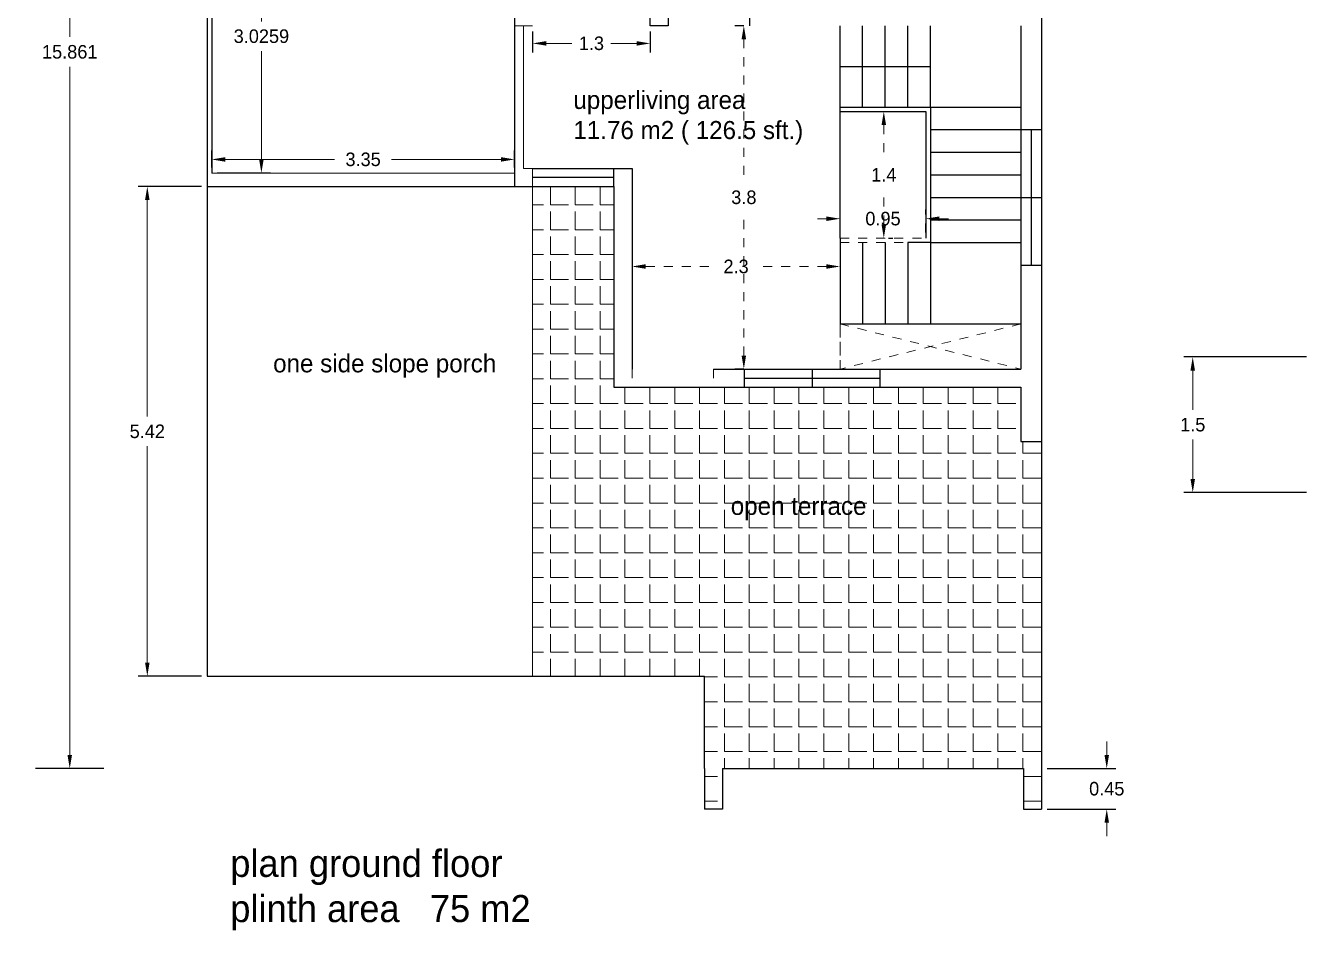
# Model space of a CAD drawing. Header units: inches. Extents: x -100 to 1476, y -184 to 112.
# Drawn here: x -47.19 to -32.96, y 20.16 to 30.17 of the extents above; entities that cross this region are included whole.
import ezdxf

# ---------------------------------------------------------------- set-up
doc = ezdxf.new("R2010")
doc.units = ezdxf.units.IN
doc.header["$MEASUREMENT"] = 0
doc.header["$PDMODE"] = 66
doc.linetypes.add('ACAD_ISO02W100', pattern=[15, 12, -3])
doc.dimstyles.get("Standard").update_dxf_attribs({"dimtxt": 0.15, "dimasz": 0.15, "dimexe": 0.1, "dimexo": 0.0625, "dimgap": 0.09, "dimtad": 0, "dimtih": 1, "dimtoh": 1, "dimdec": 4, "dimdsep": 46, "dimtxsty": 'Standard', "dimcen": 0.09, "dimadec": 0, "dimazin": 0, "dimtfac": 1, "dimtdec": 4, "dimtofl": 0, "dimtmove": 0, "dimatfit": 3, "dimfxl": 0, "dimtolj": 1, "dimtzin": 0, "dimlwd": 15, "dimarcsym": 0})

# ---------------------------------------------------------------- blocks, each defined once
blk = doc.blocks.new('*D258')
at = {"color": 0, "lineweight": -2, "transparency": 16777216}
for p, q in [((-47.125, 37.808), (-46.601, 37.808)), ((-46.764, 21.947), (-46.801, 21.947))]:
    blk.add_line(p, q, dxfattribs=at)
at = {"color": 0, "lineweight": 15, "transparency": 16777216}
for p, q in [((-46.701, 37.658), (-46.701, 30.042)), ((-46.701, 22.097), (-46.701, 29.712))]:
    blk.add_line(p, q, dxfattribs=at)
at = {"color": 0, "lineweight": 18, "transparency": 16777216}
for points in [[(-46.726, 37.658), (-46.676, 37.658), (-46.701, 37.808)], [(-46.726, 22.097), (-46.676, 22.097), (-46.701, 21.947)]]:
    blk.add_solid(points, dxfattribs=at)
at = {"layer": 'Defpoints', "color": 0, "lineweight": 18, "transparency": 16777216}
for p in [(-47.188, 37.808), (-46.701, 21.947), (-46.701, 21.947)]:
    blk.add_point(p, dxfattribs=at)
at = {"color": 0, "transparency": 16777216, "insert": (-46.701, 29.877), "char_height": 0.15, "attachment_point": 5}
blk.add_mtext('\\A1;15.861', dxfattribs=at)
blk = doc.blocks.new('*D262')
at = {"color": 0, "lineweight": -2, "transparency": 16777216}
for p, q in [((-45.244, 28.387), (-45.943, 28.387)), ((-45.244, 22.967), (-45.943, 22.967))]:
    blk.add_line(p, q, dxfattribs=at)
at = {"color": 0, "lineweight": 15, "transparency": 16777216}
for p, q in [((-45.843, 28.237), (-45.843, 25.842)), ((-45.843, 23.117), (-45.843, 25.512))]:
    blk.add_line(p, q, dxfattribs=at)
at = {"color": 0, "lineweight": 18, "transparency": 16777216}
for points in [[(-45.868, 28.237), (-45.818, 28.237), (-45.843, 28.387)], [(-45.868, 23.117), (-45.818, 23.117), (-45.843, 22.967)]]:
    blk.add_solid(points, dxfattribs=at)
at = {"layer": 'Defpoints', "color": 0, "lineweight": 18, "transparency": 16777216}
for p in [(-45.181, 28.387), (-45.843, 22.967), (-45.181, 22.967)]:
    blk.add_point(p, dxfattribs=at)
at = {"color": 0, "transparency": 16777216, "insert": (-45.843, 25.677), "char_height": 0.15, "attachment_point": 5}
blk.add_mtext('\\A1;5.42', dxfattribs=at)
blk = doc.blocks.new('*D263')
at = {"color": 0, "lineweight": 15, "transparency": 16777216}
for p, q in [((-35.231, 22.097), (-35.231, 22.247)), ((-35.231, 21.347), (-35.231, 21.197))]:
    blk.add_line(p, q, dxfattribs=at)
at = {"color": 0, "lineweight": -2, "transparency": 16777216}
for p, q in [((-35.889, 21.947), (-35.131, 21.947)), ((-35.889, 21.497), (-35.131, 21.497))]:
    blk.add_line(p, q, dxfattribs=at)
at = {"color": 0, "lineweight": 18, "transparency": 16777216}
for points in [[(-35.256, 22.097), (-35.206, 22.097), (-35.231, 21.947)], [(-35.256, 21.347), (-35.206, 21.347), (-35.231, 21.497)]]:
    blk.add_solid(points, dxfattribs=at)
at = {"layer": 'Defpoints', "color": 0, "lineweight": 18, "transparency": 16777216}
for p in [(-35.951, 21.947), (-35.951, 21.497), (-35.231, 21.497)]:
    blk.add_point(p, dxfattribs=at)
at = {"color": 0, "transparency": 16777216, "insert": (-35.231, 21.722), "char_height": 0.15, "attachment_point": 5}
blk.add_mtext('\\A1;0.45', dxfattribs=at)
blk = doc.blocks.new('*D286')
at = {"color": 0, "lineweight": -2, "transparency": 16777216}
for p, q in [((-33.02, 26.501), (-34.38, 26.501)), ((-33.02, 25.001), (-34.38, 25.001))]:
    blk.add_line(p, q, dxfattribs=at)
at = {"color": 0, "lineweight": 15, "transparency": 16777216}
for p, q in [((-34.28, 26.351), (-34.28, 25.916)), ((-34.28, 25.151), (-34.28, 25.586))]:
    blk.add_line(p, q, dxfattribs=at)
at = {"color": 0, "lineweight": 18, "transparency": 16777216}
for points in [[(-34.305, 26.351), (-34.255, 26.351), (-34.28, 26.501)], [(-34.305, 25.151), (-34.255, 25.151), (-34.28, 25.001)]]:
    blk.add_solid(points, dxfattribs=at)
at = {"layer": 'Defpoints', "color": 0, "lineweight": 18, "transparency": 16777216}
for p in [(-34.28, 26.501), (-32.958, 26.501), (-32.958, 25.001)]:
    blk.add_point(p, dxfattribs=at)
at = {"color": 0, "transparency": 16777216, "insert": (-34.28, 25.751), "char_height": 0.15, "attachment_point": 5}
blk.add_mtext('\\A1;1.5', dxfattribs=at)
blk = doc.blocks.new('*D291')
at = {"color": 0, "linetype": 'ByBlock', "lineweight": -2, "transparency": 16777216}
for p, q in [((-41.581, 30.104), (-41.581, 29.871)), ((-40.281, 30.104), (-40.281, 29.871))]:
    blk.add_line(p, q, dxfattribs=at)
at = {"color": 0, "linetype": 'ByBlock', "lineweight": 15, "transparency": 16777216}
for p, q in [((-41.431, 29.971), (-41.146, 29.971)), ((-40.431, 29.971), (-40.716, 29.971))]:
    blk.add_line(p, q, dxfattribs=at)
at = {"color": 0, "linetype": 'ByBlock', "lineweight": 18, "transparency": 16777216}
for points in [[(-41.431, 29.996), (-41.431, 29.946), (-41.581, 29.971)], [(-40.431, 29.996), (-40.431, 29.946), (-40.281, 29.971)]]:
    blk.add_solid(points, dxfattribs=at)
at = {"layer": 'Defpoints', "color": 0, "linetype": 'ByBlock', "lineweight": 18, "transparency": 16777216}
for p in [(-41.581, 30.167), (-40.281, 30.167), (-41.581, 29.971)]:
    blk.add_point(p, dxfattribs=at)
at = {"color": 0, "linetype": 'ByBlock', "transparency": 16777216, "insert": (-40.931, 29.971), "char_height": 0.15, "attachment_point": 5}
blk.add_mtext('\\A1;1.3', dxfattribs=at)
blk = doc.blocks.new('*D292')
at = {"color": 0, "linetype": 'ACAD_ISO02W100', "lineweight": -2, "ltscale": 0.0008, "transparency": 16777216}
for p, q in [((-39.244, 30.167), (-39.345, 30.167)), ((-39.244, 26.367), (-39.345, 26.367))]:
    blk.add_line(p, q, dxfattribs=at)
at = {"color": 0, "linetype": 'ACAD_ISO02W100', "lineweight": 15, "ltscale": 0.0008, "transparency": 16777216}
for p, q in [((-39.245, 30.017), (-39.245, 28.432)), ((-39.245, 26.517), (-39.245, 28.102))]:
    blk.add_line(p, q, dxfattribs=at)
at = {"color": 0, "linetype": 'ACAD_ISO02W100', "lineweight": 18, "ltscale": 0.0008, "transparency": 16777216}
for points in [[(-39.27, 30.017), (-39.22, 30.017), (-39.245, 30.167)], [(-39.27, 26.517), (-39.22, 26.517), (-39.245, 26.367)]]:
    blk.add_solid(points, dxfattribs=at)
at = {"layer": 'Defpoints', "color": 0, "linetype": 'ACAD_ISO02W100', "lineweight": 18, "ltscale": 0.0008, "transparency": 16777216}
for p in [(-39.181, 30.167), (-39.245, 26.367), (-39.181, 26.367)]:
    blk.add_point(p, dxfattribs=at)
at = {"color": 0, "linetype": 'ACAD_ISO02W100', "lineweight": 20, "ltscale": 0.0008, "transparency": 16777216, "insert": (-39.245, 28.267), "char_height": 0.15, "attachment_point": 5}
blk.add_mtext('\\A1;3.8', dxfattribs=at)
blk = doc.blocks.new('*D293')
at = {"color": 0, "linetype": 'ACAD_ISO02W100', "lineweight": -2, "ltscale": 0.0008, "transparency": 16777216}
for p, q in [((-40.481, 27.754), (-40.481, 27.402)), ((-38.181, 27.754), (-38.181, 27.402))]:
    blk.add_line(p, q, dxfattribs=at)
at = {"color": 0, "linetype": 'ACAD_ISO02W100', "lineweight": 15, "ltscale": 0.0008, "transparency": 16777216}
for p, q in [((-40.331, 27.502), (-39.571, 27.502)), ((-38.331, 27.502), (-39.091, 27.502))]:
    blk.add_line(p, q, dxfattribs=at)
at = {"color": 0, "linetype": 'ACAD_ISO02W100', "lineweight": 18, "ltscale": 0.0008, "transparency": 16777216}
for points in [[(-40.331, 27.527), (-40.331, 27.477), (-40.481, 27.502)], [(-38.331, 27.527), (-38.331, 27.477), (-38.181, 27.502)]]:
    blk.add_solid(points, dxfattribs=at)
at = {"layer": 'Defpoints', "color": 0, "linetype": 'ACAD_ISO02W100', "lineweight": 18, "ltscale": 0.0008, "transparency": 16777216}
for p in [(-40.481, 27.817), (-38.181, 27.817), (-40.481, 27.502)]:
    blk.add_point(p, dxfattribs=at)
at = {"color": 0, "linetype": 'ACAD_ISO02W100', "lineweight": 20, "ltscale": 0.0008, "transparency": 16777216, "insert": (-39.331, 27.502), "char_height": 0.15, "attachment_point": 5}
blk.add_mtext('\\A1;2.3', dxfattribs=at)
blk = doc.blocks.new('*D294')
at = {"color": 0, "linetype": 'ACAD_ISO02W100', "lineweight": -2, "ltscale": 0.0008, "transparency": 16777216}
for p, q in [((-37.644, 29.217), (-37.597, 29.217)), ((-37.644, 27.817), (-37.597, 27.817))]:
    blk.add_line(p, q, dxfattribs=at)
at = {"color": 0, "linetype": 'ACAD_ISO02W100', "lineweight": 15, "ltscale": 0.0008, "transparency": 16777216}
for p, q in [((-37.697, 29.067), (-37.697, 28.682)), ((-37.697, 27.967), (-37.697, 28.352))]:
    blk.add_line(p, q, dxfattribs=at)
at = {"color": 0, "linetype": 'ACAD_ISO02W100', "lineweight": 18, "ltscale": 0.0008, "transparency": 16777216}
for points in [[(-37.722, 29.067), (-37.672, 29.067), (-37.697, 29.217)], [(-37.722, 27.967), (-37.672, 27.967), (-37.697, 27.817)]]:
    blk.add_solid(points, dxfattribs=at)
at = {"layer": 'Defpoints', "color": 0, "linetype": 'ACAD_ISO02W100', "lineweight": 18, "ltscale": 0.0008, "transparency": 16777216}
for p in [(-37.706, 29.217), (-37.706, 27.817), (-37.697, 27.817)]:
    blk.add_point(p, dxfattribs=at)
at = {"color": 0, "linetype": 'ACAD_ISO02W100', "lineweight": 20, "ltscale": 0.0008, "transparency": 16777216, "insert": (-37.697, 28.517), "char_height": 0.15, "attachment_point": 5}
blk.add_mtext('\\A1;1.4', dxfattribs=at)
blk = doc.blocks.new('*D295')
at = {"color": 0, "linetype": 'ACAD_ISO02W100', "lineweight": -2, "ltscale": 0.0008, "transparency": 16777216}
for p, q in [((-38.181, 27.879), (-38.181, 28.131)), ((-37.231, 27.879), (-37.231, 28.131))]:
    blk.add_line(p, q, dxfattribs=at)
at = {"color": 0, "linetype": 'ACAD_ISO02W100', "lineweight": 15, "ltscale": 0.0008, "transparency": 16777216}
for p, q in [((-38.331, 28.031), (-38.481, 28.031)), ((-37.081, 28.031), (-36.931, 28.031))]:
    blk.add_line(p, q, dxfattribs=at)
at = {"color": 0, "linetype": 'ACAD_ISO02W100', "lineweight": 18, "ltscale": 0.0008, "transparency": 16777216}
for points in [[(-38.331, 28.056), (-38.331, 28.006), (-38.181, 28.031)], [(-37.081, 28.056), (-37.081, 28.006), (-37.231, 28.031)]]:
    blk.add_solid(points, dxfattribs=at)
at = {"layer": 'Defpoints', "color": 0, "linetype": 'ACAD_ISO02W100', "lineweight": 18, "ltscale": 0.0008, "transparency": 16777216}
for p in [(-38.181, 28.031), (-38.181, 27.817), (-37.231, 27.817)]:
    blk.add_point(p, dxfattribs=at)
at = {"color": 0, "linetype": 'ACAD_ISO02W100', "lineweight": 20, "ltscale": 0.0008, "transparency": 16777216, "insert": (-37.706, 28.031), "char_height": 0.15, "attachment_point": 5}
blk.add_mtext('\\A1;0.95', dxfattribs=at)
blk = doc.blocks.new('*D297')
at = {"color": 0, "linetype": 'ByBlock', "lineweight": -2, "ltscale": 0.0008, "transparency": 16777216}
for p, q in [((-45.069, 31.563), (-44.481, 31.563)), ((-45.069, 28.537), (-44.481, 28.537))]:
    blk.add_line(p, q, dxfattribs=at)
at = {"color": 0, "linetype": 'ByBlock', "lineweight": 15, "ltscale": 0.0008, "transparency": 16777216}
for p, q in [((-44.581, 31.413), (-44.581, 30.215)), ((-44.581, 28.687), (-44.581, 29.885))]:
    blk.add_line(p, q, dxfattribs=at)
at = {"color": 0, "linetype": 'ByBlock', "lineweight": 18, "ltscale": 0.0008, "transparency": 16777216}
for points in [[(-44.606, 31.413), (-44.556, 31.413), (-44.581, 31.563)], [(-44.606, 28.687), (-44.556, 28.687), (-44.581, 28.537)]]:
    blk.add_solid(points, dxfattribs=at)
at = {"layer": 'Defpoints', "color": 0, "linetype": 'ByBlock', "lineweight": 18, "ltscale": 0.0008, "transparency": 16777216}
for p in [(-45.131, 31.563), (-45.131, 28.537), (-44.581, 28.537)]:
    blk.add_point(p, dxfattribs=at)
at = {"color": 0, "linetype": 'ByBlock', "lineweight": 18, "ltscale": 0.0008, "transparency": 16777216, "insert": (-44.581, 30.05), "char_height": 0.15, "attachment_point": 5}
blk.add_mtext('\\A1;3.0259', dxfattribs=at)
blk = doc.blocks.new('*D298')
at = {"color": 0, "linetype": 'ByBlock', "lineweight": -2, "ltscale": 0.0008, "transparency": 16777216}
for p, q in [((-45.131, 28.599), (-45.131, 28.787)), ((-41.781, 28.599), (-41.781, 28.787))]:
    blk.add_line(p, q, dxfattribs=at)
at = {"color": 0, "linetype": 'ByBlock', "lineweight": 15, "ltscale": 0.0008, "transparency": 16777216}
for p, q in [((-44.981, 28.687), (-43.771, 28.687)), ((-41.931, 28.687), (-43.141, 28.687))]:
    blk.add_line(p, q, dxfattribs=at)
at = {"color": 0, "linetype": 'ByBlock', "lineweight": 18, "ltscale": 0.0008, "transparency": 16777216}
for points in [[(-44.981, 28.712), (-44.981, 28.662), (-45.131, 28.687)], [(-41.931, 28.712), (-41.931, 28.662), (-41.781, 28.687)]]:
    blk.add_solid(points, dxfattribs=at)
at = {"layer": 'Defpoints', "color": 0, "linetype": 'ByBlock', "lineweight": 18, "ltscale": 0.0008, "transparency": 16777216}
for p in [(-45.131, 28.687), (-45.131, 28.537), (-41.781, 28.537)]:
    blk.add_point(p, dxfattribs=at)
at = {"color": 0, "linetype": 'ByBlock', "lineweight": 18, "ltscale": 0.0008, "transparency": 16777216, "insert": (-43.456, 28.687), "char_height": 0.15, "attachment_point": 5}
blk.add_mtext('\\A1;3.35', dxfattribs=at)

msp = doc.modelspace()

# ---------------------------------------------------------------- hatches: boundary and pattern name
at = {"linetype": 'ByBlock', "lineweight": 18, "ltscale": 0.0008}
h = msp.add_hatch(dxfattribs=at)
h.set_pattern_fill('ANGLE', color=3)
h.set_pattern_definition([(0, (-78.51024, -6.19071), (0, 0.275), [0.2, -0.075]), (90, (-78.51024, -6.19071), (-0.275, 2e-17), [0.2, -0.075])])
h.paths.add_polyline_path([(-35.95117, 25.56671), (-36.18117, 25.56671), (-36.18117, 26.16671), (-38.58117, 26.16671), (-40.68117, 26.16671), (-40.68117, 26.36671), (-40.68117, 28.38671), (-41.58117, 28.38671), (-41.58117, 22.96671), (-39.68117, 22.96671), (-39.68117, 21.94671), (-39.68117, 21.49671), (-39.48117, 21.49671), (-39.48117, 21.94671), (-36.15117, 21.94671), (-36.15117, 21.49671), (-35.95117, 21.49671), (-35.95117, 21.94671)])
h.paths.add_polyline_path([(-39.44962, 24.49183), (-37.77978, 24.49183), (-37.77978, 25.07119), (-39.44962, 25.07119)], flags=24)

# ---------------------------------------------------------------- linework, layer by layer
for p, q in [((-45.18117, 37.80771), (-45.18117, 22.96671)), ((-35.95117, 33.98671), (-35.95117, 21.94671)), ((-41.78117, 31.56262), (-41.78117, 28.38671)), ((-40.28117, 30.16671), (-40.28117, 30.36671)), ((-40.08117, 30.36671), (-40.08117, 30.16671)), ((-39.18117, 30.36671), (-39.18117, 30.16671)), ((-40.08117, 30.16671), (-40.28117, 30.16671)), ((-38.18117, 29.26671), (-38.18117, 30.16671)), ((-37.93117, 29.26671), (-37.93117, 30.16671)), ((-37.68117, 29.26671), (-37.68117, 30.16671)), ((-37.68117, 29.26671), (-37.68117, 30.16671)), ((-37.68117, 29.26671), (-37.68117, 30.16671)), ((-37.43117, 29.26671), (-37.43117, 30.16671)), ((-37.18117, 29.26671), (-37.18117, 30.16671)), ((-36.18117, 30.16671), (-36.18117, 26.36671)), ((-38.18117, 29.71671), (-37.18117, 29.71671)), ((-38.18117, 29.26671), (-36.18117, 29.26671)), ((-38.18117, 29.21671), (-37.23117, 29.21671)), ((-37.18117, 29.01671), (-36.18117, 29.01671)), ((-36.18117, 29.01671), (-35.95117, 29.01671)), ((-36.06617, 29.01671), (-36.06617, 27.51671)), ((-37.18117, 28.76671), (-36.18117, 28.76671)), ((-41.58117, 28.58671), (-40.48117, 28.58671)), ((-40.68117, 28.48671), (-41.58117, 28.48671)), ((-40.68117, 28.58671), (-40.48117, 28.58671)), ((-40.68117, 28.38671), (-40.68117, 28.58671)), ((-40.48117, 28.58671), (-40.48117, 26.36671)), ((-37.18117, 28.51671), (-36.18117, 28.51671)), ((-45.18117, 28.38671), (-40.68117, 28.38671)), ((-40.68117, 28.38671), (-40.68117, 26.36671)), ((-40.68117, 28.38671), (-40.68117, 26.16671)), ((-37.18117, 28.26671), (-36.18117, 28.26671)), ((-36.18117, 28.26671), (-35.95117, 28.26671)), ((-37.18117, 28.01671), (-36.18117, 28.01671)), ((-37.18117, 27.76671), (-36.18117, 27.76671)), ((-36.18117, 27.51671), (-35.95117, 27.51671)), ((-38.18117, 26.86671), (-36.18117, 26.86671)), ((-37.71737, 26.86671), (-36.18117, 26.86671)), ((-40.68117, 26.36671), (-40.68117, 26.16671)), ((-39.58117, 26.36671), (-36.18117, 26.36671)), ((-39.24015, 26.36671), (-39.24015, 26.16671)), ((-38.49015, 26.36671), (-38.49015, 26.16671)), ((-37.74015, 26.36671), (-37.74015, 26.16671)), ((-37.38117, 26.36671), (-37.38117, 26.36671)), ((-39.24015, 26.26671), (-37.74015, 26.26671)), ((-40.68117, 26.16671), (-38.58117, 26.16671)), ((-38.58117, 26.16671), (-36.18117, 26.16671)), ((-37.38117, 26.16671), (-37.38117, 26.16671)), ((-36.18117, 26.16671), (-36.18117, 25.56671)), ((-36.18117, 25.56671), (-35.95117, 25.56671)), ((-45.18117, 22.96671), (-39.68117, 22.96671)), ((-39.68117, 21.94671), (-39.68117, 22.96671)), ((-46.32436, 21.94671), (-47.07852, 21.94671)), ((-39.68117, 21.94671), (-39.68117, 21.49671)), ((-39.48117, 21.94671), (-36.15117, 21.94671)), ((-39.48117, 21.94671), (-39.48117, 21.49671)), ((-36.15117, 21.94671), (-36.15117, 21.49671)), ((-35.95117, 21.94671), (-35.95117, 21.49671)), ((-39.48117, 21.49671), (-39.68117, 21.49671)), ((-36.15117, 21.49671), (-35.95117, 21.49671))]:
    msp.add_line(p, q)
at = {"color": 3, "linetype": 'ByBlock', "ltscale": 0.0008}
for p, q in [((-45.13117, 31.56262), (-45.13117, 28.53671)), ((-38.18117, 29.21671), (-38.18117, 30.16671)), ((-38.18117, 27.81671), (-38.18117, 29.21671))]:
    msp.add_line(p, q, dxfattribs=at)
at = {"color": 3, "linetype": 'ByBlock', "lineweight": 18, "ltscale": 0.0008}
for p, q in [((-41.58117, 30.16671), (-41.78117, 30.16671)), ((-41.68117, 30.16671), (-41.68117, 28.58671)), ((-41.78117, 28.53671), (-45.13117, 28.53671)), ((-41.78117, 28.38671), (-41.78117, 28.53671)), ((-41.58117, 28.58671), (-41.58117, 28.38671)), ((-41.58117, 28.38671), (-41.58117, 22.96671))]:
    msp.add_line(p, q, dxfattribs=at)
at = {"color": 0, "linetype": 'ByBlock'}
for p, q in [((-37.23117, 29.21671), (-37.23117, 27.81671)), ((-37.18117, 29.26671), (-37.18117, 26.86671)), ((-38.18117, 27.81671), (-38.18117, 26.86671)), ((-37.93117, 27.76671), (-37.93117, 26.86671)), ((-37.68117, 27.76671), (-37.68117, 26.86671)), ((-37.43117, 27.76671), (-37.43117, 26.86671)), ((-37.18117, 27.76671), (-37.43117, 27.76671)), ((-37.18117, 27.76671), (-37.18117, 26.86671))]:
    msp.add_line(p, q, dxfattribs=at)
at = {"color": 1, "linetype": 'ACAD_ISO02W100', "lineweight": 20, "ltscale": 0.0008}
for p, q in [((-41.68117, 28.58671), (-40.48117, 28.58671)), ((-40.48117, 26.36671), (-40.48117, 28.58671)), ((-38.18117, 27.81671), (-38.18117, 26.36671)), ((-38.18117, 26.86671), (-36.18117, 26.36671)), ((-36.18117, 26.86671), (-38.18117, 26.36671)), ((-38.18117, 26.36671), (-39.58117, 26.36671))]:
    msp.add_line(p, q, dxfattribs=at)
at = {"color": 0, "linetype": 'ACAD_ISO02W100', "lineweight": 20, "ltscale": 0.0008}
for p, q in [((-38.18117, 27.81671), (-37.23117, 27.81671)), ((-38.18117, 27.76671), (-37.30617, 27.76671)), ((-38.18117, 26.86671), (-38.18117, 26.36671)), ((-40.48117, 26.36671), (-40.48117, 26.16671)), ((-39.58117, 26.36671), (-39.58117, 26.16671))]:
    msp.add_line(p, q, dxfattribs=at)
msp.add_arc((-39.22542, 30.20989), 0.85684, 89.583891, 182.888919)

# ---------------------------------------------------------------- texts
at = {"attachment_point": 1}
for s, insert, char_height, width in [('{\\fVani|b0|i0|c0|p34;upperliving area \\P11.76 m2 ( 126.5 sft.)}', (-41.13031, 29.44554), 0.2, 3.5819957), ('{\\fVani|b0|i0|c0|p34;one side slope porch}', (-44.45142, 26.53052), 0.2, 3.5819957), ('{\\fVani|b0|i0|c0|p34;open terrace}', (-39.38989, 24.95294), 0.2, 3.5819957), ('{\\fVani|b0|i0|c0|p34;plan ground floor \\Pplinth area   75 m2}', (-44.92553, 21.0467), 0.3, 5.2443562)]:
    msp.add_mtext(s, dxfattribs=dict(at, insert=insert, char_height=char_height, width=width))

# ---------------------------------------------------------------- dimensions: what is measured, and where the dimension line sits
for base, p1, p2, picture, middle in [((-46.70144, 21.94671), (-47.18773, 37.80771), (-46.70144, 21.94671), '*D258', (-46.70144, 29.87721)), ((-45.84308, 22.96671), (-45.18117, 28.38671), (-45.18117, 22.96671), '*D262', (-45.84308, 25.67671)), ((-35.23089, 21.49671), (-35.95117, 21.94671), (-35.95117, 21.49671), '*D263', (-35.23089, 21.72171))]:
    dim = msp.add_linear_dim(base=base, p1=p1, p2=p2, angle=90, dimstyle='Standard')
    dim.commit()
    dim.dimension.update_dxf_attribs({"geometry": picture, "text_midpoint": middle})
at = {"color": 3, "linetype": 'ByBlock', "lineweight": 18, "ltscale": 0.0008}
dim = msp.add_linear_dim(base=(-44.58119, 28.53671), p1=(-45.13117, 31.56262), p2=(-45.13117, 28.53671), angle=90, dimstyle='Standard', dxfattribs=at)
dim.commit()
dim.dimension.update_dxf_attribs({"geometry": '*D297', "text_midpoint": (-44.58119, 30.04967)})
at = {"color": 0, "linetype": 'ByBlock'}
dim = msp.add_linear_dim(base=(-41.58117, 29.97091), p1=(-40.28117, 30.16671), p2=(-41.58117, 30.16671), dimstyle='Standard', dxfattribs=at)
dim.commit()
dim.dimension.update_dxf_attribs({"geometry": '*D291', "text_midpoint": (-40.93117, 29.97091)})
at = {"color": 0, "linetype": 'ACAD_ISO02W100', "lineweight": 20, "ltscale": 0.0008}
for base, p1, p2, picture, middle in [((-39.24539, 26.36671), (-39.18117, 30.16671), (-39.18117, 26.36671), '*D292', (-39.24539, 28.26671)), ((-37.69744, 27.81671), (-37.70617, 29.21671), (-37.70617, 27.81671), '*D294', (-37.69744, 28.51671))]:
    dim = msp.add_linear_dim(base=base, p1=p1, p2=p2, angle=90, dimstyle='Standard', dxfattribs=at)
    dim.commit()
    dim.dimension.update_dxf_attribs({"geometry": picture, "text_midpoint": middle})
at = {"color": 3, "linetype": 'ByBlock', "lineweight": 18, "ltscale": 0.0008}
dim = msp.add_linear_dim(base=(-45.13117, 28.68671), p1=(-41.78117, 28.53671), p2=(-45.13117, 28.53671), dimstyle='Standard', dxfattribs=at)
dim.commit()
dim.dimension.update_dxf_attribs({"geometry": '*D298', "text_midpoint": (-43.45617, 28.68671)})
at = {"color": 0, "linetype": 'ACAD_ISO02W100', "lineweight": 20, "ltscale": 0.0008}
for base, p1, p2, picture, middle in [((-38.18117, 28.03057), (-37.23117, 27.81671), (-38.18117, 27.81671), '*D295', (-37.70617, 28.03057)), ((-40.48117, 27.5021), (-38.18117, 27.81671), (-40.48117, 27.81671), '*D293', (-39.33117, 27.5021))]:
    dim = msp.add_linear_dim(base=base, p1=p1, p2=p2, dimstyle='Standard', dxfattribs=at)
    dim.commit()
    dim.dimension.update_dxf_attribs({"geometry": picture, "text_midpoint": middle})
at = {"color": 0}
dim = msp.add_linear_dim(base=(-34.28001, 26.50088), p1=(-32.95788, 25.00088), p2=(-32.95788, 26.50088), angle=90, dimstyle='Standard', dxfattribs=at)
dim.commit()
dim.dimension.update_dxf_attribs({"geometry": '*D286', "text_midpoint": (-34.28001, 25.75088)})

doc.saveas('drawing.dxf')
